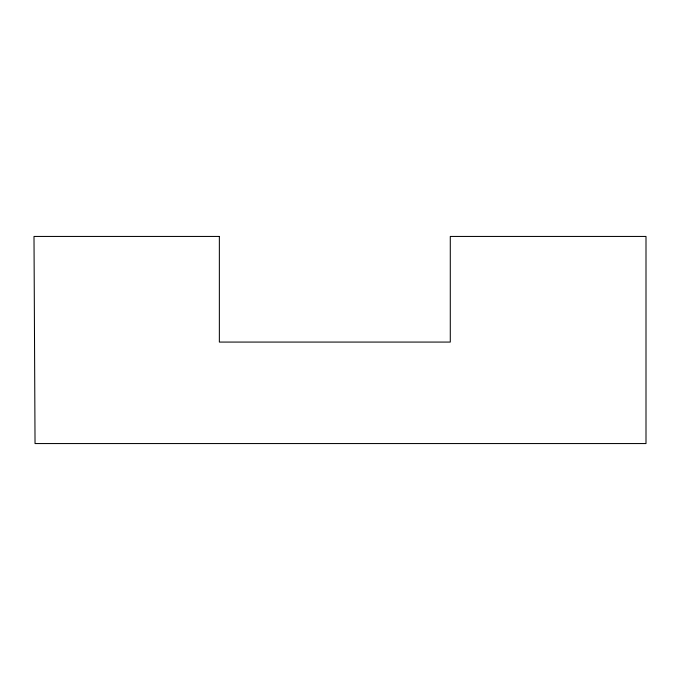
<?xml version="1.0" encoding="UTF-8"?>
<svg xmlns="http://www.w3.org/2000/svg" width="680" height="680" viewBox="0 0 680 680"><rect width="100%" height="100%" fill="white"/><g stroke="black" fill="none" stroke-linecap="round" stroke-linejoin="round"><path stroke-width="1.02" d="M219.359 236.445L34 236.445L35.037 443.555L646 443.555L646 236.445L450.287 236.445L450.287 342.074L219.359 342.074L219.359 236.445"/></g></svg>
